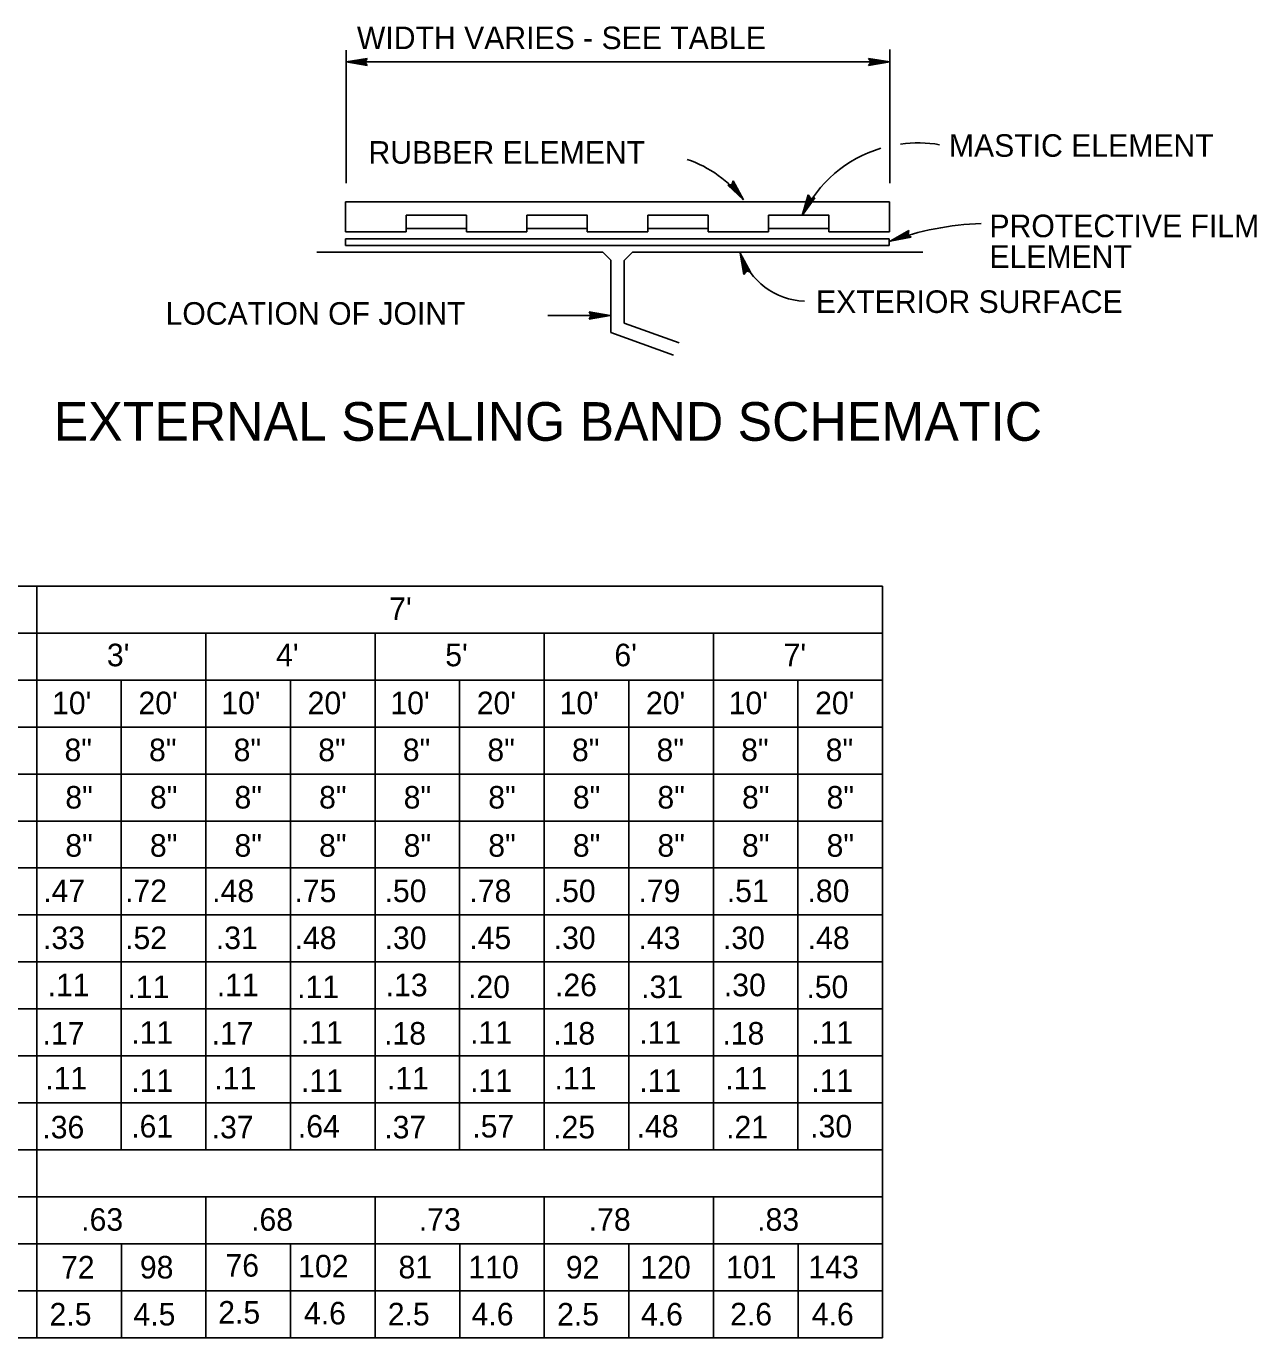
# Model space of a CAD drawing. Extents: x -750 to 1010, y -186 to 1000.
# Drawn here: x 171.5 to 553.4, y 249.1 to 656.3 of the extents above; entities that cross this region are included whole.
import ezdxf

# ---------------------------------------------------------------- set-up
doc = ezdxf.new("R2010")
doc.units = 0
for name, color, linetype in [('10 Sheet Format', 7, 'Continuous'), ('21 Curb Gutter', 7, 'Continuous'), ('56 Stage 3 Anno', 7, 'Continuous'), ('57 Undefined', 7, 'Continuous'), ('60 Nongeo Data', 7, 'Continuous')]:
    doc.layers.add(name, color=color, linetype=linetype)

msp = doc.modelspace()

# ---------------------------------------------------------------- linework, layer by layer
at = {"layer": '10 Sheet Format'}
for points in [[(289.38, 597.62), (308.13, 597.62), (308.13, 593.45), (289.38, 593.45)], [(326.88, 597.62), (345.63, 597.62), (345.63, 593.45), (326.88, 593.45)], [(364.38, 597.62), (383.13, 597.62), (383.13, 593.45), (364.38, 593.45)], [(401.88, 597.62), (420.63, 597.62), (420.63, 593.45), (401.88, 593.45)]]:
    msp.add_lwpolyline(points, close=True, dxfattribs=at)
at = {"layer": '21 Curb Gutter'}
for p, q in [((289.38, 597.62), (289.38, 592.41)), ((289.38, 597.62), (308.13, 597.62)), ((308.13, 597.62), (308.13, 592.41)), ((308.13, 597.62), (308.13, 592.41)), ((326.88, 597.62), (326.88, 592.41)), ((326.88, 597.62), (345.63, 597.62)), ((345.63, 597.62), (345.63, 592.41)), ((345.63, 597.62), (345.63, 592.41)), ((364.38, 597.62), (364.38, 592.41)), ((364.38, 597.62), (383.13, 597.62)), ((383.13, 597.62), (383.13, 592.41)), ((401.88, 597.62), (401.88, 592.41)), ((401.88, 597.62), (420.63, 597.62)), ((420.63, 597.62), (420.63, 592.41)), ((289.38, 593.45), (308.13, 593.45)), ((326.88, 593.45), (345.63, 593.45)), ((364.38, 593.45), (383.13, 593.45)), ((401.88, 593.45), (420.63, 593.45)), ((402.1, 593.45), (420.31, 593.45)), ((439.35, 590.33), (439.35, 588.24))]:
    msp.add_line(p, q, dxfattribs=at)
at = {"layer": '56 Stage 3 Anno'}
for p, q in [((270.76, 607.55), (270.76, 648.89)), ((439.5, 607.55), (439.5, 649.08)), ((270.76, 645.18), (277.32, 646.28)), ((270.76, 645.18), (277.15, 646)), ((276.98, 645.73), (270.76, 645.18)), ((276.81, 645.46), (270.76, 645.18)), ((270.76, 645.18), (439.5, 645.18)), ((276.65, 645.18), (270.76, 645.18)), ((277.32, 644.09), (270.76, 645.18)), ((270.76, 645.18), (276.98, 644.63)), ((277.15, 644.36), (270.76, 645.18)), ((270.76, 645.18), (276.81, 644.91)), ((276.65, 645.18), (276.98, 645.73)), ((276.98, 644.63), (276.65, 645.18)), ((276.98, 645.73), (277.32, 646.28)), ((276.98, 644.63), (277.32, 644.09)), ((433.28, 645.73), (432.94, 646.28)), ((432.94, 646.28), (439.5, 645.18)), ((439.5, 645.18), (432.94, 644.08)), ((433.28, 644.63), (432.94, 644.08)), ((433.11, 646), (439.5, 645.18)), ((439.5, 645.18), (433.11, 644.36)), ((439.5, 645.18), (433.28, 645.73)), ((433.28, 645.73), (433.61, 645.18)), ((433.28, 644.63), (439.5, 645.18)), ((433.61, 645.18), (433.28, 644.63)), ((439.5, 645.18), (433.44, 645.45)), ((433.44, 644.91), (439.5, 645.18)), ((433.61, 645.18), (439.5, 645.18)), ((389.85, 607.01), (389.21, 606.94)), ((394.1, 602.43), (389.21, 606.94)), ((394.1, 602.43), (389.53, 606.98)), ((390.49, 607.08), (389.85, 607.01)), ((389.85, 607.01), (394.1, 602.43)), ((390.17, 607.05), (394.1, 602.43)), ((390.71, 607.68), (390.49, 607.08)), ((390.49, 607.08), (394.1, 602.43)), ((394.1, 602.43), (390.6, 607.38)), ((390.71, 607.68), (390.94, 608.29)), ((394.1, 602.43), (390.71, 607.68)), ((390.83, 607.98), (394.1, 602.43)), ((390.94, 608.29), (394.1, 602.43)), ((412.35, 597.54), (414.21, 603.93)), ((412.35, 597.54), (414.38, 603.66)), ((414.56, 603.39), (412.35, 597.54)), ((414.73, 603.12), (412.35, 597.54)), ((416.19, 602.98), (412.35, 597.54)), ((415.87, 602.95), (412.35, 597.54)), ((412.35, 597.54), (415.55, 602.92)), ((412.35, 597.54), (415.23, 602.88)), ((414.91, 602.85), (412.35, 597.54)), ((414.56, 603.39), (414.21, 603.93)), ((414.91, 602.85), (414.56, 603.39)), ((415.55, 602.92), (414.91, 602.85)), ((415.55, 602.92), (416.19, 602.98)), ((439.61, 589.59), (445.43, 592.82)), ((439.61, 589.59), (445.36, 592.51)), ((445.29, 592.2), (439.61, 589.59)), ((445.23, 591.88), (439.61, 589.59)), ((445.16, 591.57), (439.61, 589.59)), ((439.61, 589.59), (445.41, 591.36)), ((439.61, 589.59), (445.66, 591.16)), ((445.91, 590.96), (439.61, 589.59)), ((446.16, 590.76), (439.61, 589.59)), ((445.16, 591.57), (445.29, 592.2)), ((445.66, 591.16), (445.16, 591.57)), ((445.29, 592.2), (445.43, 592.82)), ((445.66, 591.16), (446.16, 590.76)), ((395.03, 580.23), (393.09, 585.79)), ((394.22, 579.23), (393.09, 585.79)), ((393.09, 585.79), (396.29, 579.95)), ((395.66, 580.09), (393.09, 585.79)), ((393.09, 585.79), (394.63, 579.73)), ((394.42, 579.48), (393.09, 585.79)), ((393.09, 585.79), (394.83, 579.98)), ((395.35, 580.16), (393.09, 585.79)), ((393.09, 585.79), (395.98, 580.02)), ((394.63, 579.73), (394.22, 579.23)), ((394.63, 579.73), (395.03, 580.23)), ((395.03, 580.23), (395.66, 580.09)), ((395.66, 580.09), (396.29, 579.95)), ((333.41, 566.48), (352.72, 566.48)), ((346.5, 567.03), (346.16, 567.58)), ((346.16, 567.58), (352.72, 566.48)), ((352.72, 566.48), (346.16, 565.39)), ((346.5, 565.93), (346.16, 565.39)), ((346.33, 567.3), (352.72, 566.48)), ((352.72, 566.48), (346.33, 565.66)), ((352.72, 566.48), (346.5, 567.03)), ((346.5, 567.03), (346.84, 566.48)), ((346.5, 565.93), (352.72, 566.48)), ((346.84, 566.48), (346.5, 565.93)), ((352.72, 566.48), (346.67, 566.76)), ((346.67, 566.21), (352.72, 566.48)), ((346.84, 566.48), (352.72, 566.48))]:
    msp.add_line(p, q, dxfattribs=at)
for centre, radius, start, end in [((448.19, 580.31), 39.76, 80.1769, 97.7327), ((364.39, 579.37), 37.61, 37.8209, 71.0139), ((448.19, 580.31), 39.76, 106.7458, 154.3091), ((471.75, 499.11), 96.02, 92.3036, 109.555), ((414.09, 593.11), 22.24, 199.2269, 267.1989)]:
    msp.add_arc(centre, radius, start, end, dxfattribs=at)
at = {"layer": '60 Nongeo Data'}
for p, q in [((270.63, 592.41), (270.63, 601.79)), ((270.63, 601.79), (439.38, 601.79)), ((439.38, 601.79), (439.38, 592.41)), ((270.63, 592.41), (289.38, 592.41)), ((308.13, 592.41), (326.88, 592.41)), ((345.63, 592.41), (364.38, 592.41)), ((383.13, 592.41), (401.88, 592.41)), ((420.63, 592.41), (439.38, 592.41)), ((270.63, 590.33), (439.35, 590.33)), ((270.63, 588.24), (270.63, 590.33)), ((270.63, 588.24), (439.35, 588.24)), ((261.65, 586.16), (350.43, 586.16)), ((352.92, 583.67), (350.43, 586.16)), ((352.92, 561.16), (352.92, 583.67)), ((357.09, 583.57), (359.68, 586.16)), ((357.09, 564.1), (357.09, 583.57)), ((359.68, 586.16), (449.73, 586.16)), ((357.09, 564.1), (374.14, 558.01)), ((352.92, 561.16), (372.42, 554.2)), ((-639, 482.47), (437.26, 482.47)), ((-639, 482.47), (358.52, 482.47)), ((174.76, 307.47), (174.76, 482.47)), ((437.26, 249.13), (437.26, 482.47)), ((-639, 467.88), (437.26, 467.88)), ((227.26, 307.47), (227.26, 467.88)), ((279.76, 307.47), (279.76, 467.88)), ((332.26, 307.47), (332.26, 467.88)), ((384.76, 307.47), (384.76, 467.88)), ((-639, 453.3), (437.26, 453.3)), ((201.01, 307.47), (201.01, 453.3)), ((253.51, 307.47), (253.51, 453.3)), ((306.01, 307.47), (306.01, 453.3)), ((358.51, 307.47), (358.51, 453.3)), ((411.01, 307.47), (411.01, 453.3)), ((-639, 438.72), (437.26, 438.72)), ((-560.25, 424.13), (437.26, 424.13)), ((-560.25, 409.55), (437.26, 409.55)), ((-639, 394.97), (437.26, 394.97)), ((-481.5, 380.38), (437.26, 380.38)), ((-481.5, 365.8), (437.26, 365.8)), ((-481.5, 351.22), (437.26, 351.22)), ((-481.5, 336.63), (437.26, 336.63)), ((-481.5, 322.05), (437.26, 322.05)), ((-639, 307.47), (437.26, 307.47)), ((174.77, 249.13), (174.77, 307.47)), ((-639, 292.88), (437.26, 292.88)), ((227.27, 249.13), (227.27, 292.88)), ((279.77, 249.13), (279.77, 292.88)), ((332.28, 249.13), (332.28, 292.88)), ((384.78, 249.13), (384.78, 292.88)), ((-219, 278.3), (437.26, 278.3)), ((201.02, 249.13), (201.02, 278.3)), ((227.27, 249.13), (227.27, 278.3)), ((253.52, 249.13), (253.52, 278.3)), ((306.02, 249.13), (306.02, 278.3)), ((332.28, 249.13), (332.28, 278.3)), ((358.53, 249.13), (358.53, 278.3)), ((411.03, 249.13), (411.03, 278.3)), ((-639, 263.71), (437.26, 263.71)), ((279.77, 249.13), (279.77, 263.71)), ((306.02, 249.13), (306.02, 263.71)), ((411.03, 249.13), (411.03, 263.71)), ((-639, 249.13), (437.26, 249.13))]:
    msp.add_line(p, q, dxfattribs=at)

# ---------------------------------------------------------------- texts
at = {"layer": '57 Undefined'}
for s, height, p in [('WIDTH VARIES - SEE TABLE', 7, (274.12, 649.17)), ('RUBBER ELEMENT', 7, (277.73, 613.61)), ('MASTIC ELEMENT', 7, (457.85, 615.75)), ('PROTECTIVE FILM', 7, (470.43, 590.79)), ('ELEMENT', 7, (470.43, 581.26)), ('EXTERIOR SURFACE', 7, (416.6, 567.28)), ('LOCATION OF JOINT', 7, (214.74, 563.62)), ('EXTERNAL SEALING BAND SCHEMATIC', 12, (180.04, 527.59)), ("7'", 7, (284.14, 471.94)), ("3'", 7, (196.54, 457.59)), ("4'", 7, (249.04, 457.59)), ("5'", 7, (301.54, 457.59)), ("6'", 7, (354.04, 457.59)), ("7'", 7, (406.55, 457.59)), ("10'", 7, (179.52, 442.7)), ("20'", 7, (206.33, 442.7)), ("10'", 7, (232.02, 442.7)), ("20'", 7, (258.83, 442.7)), ("10'", 7, (284.52, 442.7)), ("20'", 7, (311.33, 442.7)), ("10'", 7, (337.02, 442.7)), ("20'", 7, (363.83, 442.7)), ("10'", 7, (389.52, 442.7)), ("20'", 7, (416.33, 442.7)), ('8"', 7, (183.37, 428.12)), ('8"', 7, (209.62, 428.12)), ('8"', 7, (235.87, 428.12)), ('8"', 7, (262.12, 428.12)), ('8"', 7, (288.37, 428.12)), ('8"', 7, (314.62, 428.12)), ('8"', 7, (340.87, 428.12)), ('8"', 7, (367.12, 428.12)), ('8"', 7, (393.37, 428.12)), ('8"', 7, (419.62, 428.12)), ('8"', 7, (183.63, 413.42)), ('8"', 7, (209.89, 413.42)), ('8"', 7, (236.13, 413.42)), ('8"', 7, (262.39, 413.42)), ('8"', 7, (288.64, 413.42)), ('8"', 7, (314.89, 413.42)), ('8"', 7, (341.14, 413.42)), ('8"', 7, (367.39, 413.42)), ('8"', 7, (393.64, 413.42)), ('8"', 7, (419.89, 413.42)), ('8"', 7, (183.63, 398.47)), ('8"', 7, (209.89, 398.47)), ('8"', 7, (236.13, 398.47)), ('8"', 7, (262.39, 398.47)), ('8"', 7, (288.64, 398.47)), ('8"', 7, (314.89, 398.47)), ('8"', 7, (341.14, 398.47)), ('8"', 7, (367.39, 398.47)), ('8"', 7, (393.64, 398.47)), ('8"', 7, (419.89, 398.47)), ('.47', 7, (176.77, 384.37)), ('.72', 7, (202.18, 384.37)), ('.48', 7, (229.21, 384.37)), ('.75', 7, (254.75, 384.37)), ('.50', 7, (282.7, 384.37)), ('.78', 7, (309.03, 384.37)), ('.50', 7, (335.21, 384.37)), ('.79', 7, (361.49, 384.37)), ('.51', 7, (388.92, 384.37)), ('.80', 7, (413.96, 384.37)), ('.33', 7, (176.69, 369.79)), ('.52', 7, (202.18, 369.79)), ('.31', 7, (230.34, 369.79)), ('.48', 7, (254.78, 369.79)), ('.30', 7, (282.7, 369.79)), ('.45', 7, (309, 369.79)), ('.30', 7, (335.21, 369.79)), ('.43', 7, (361.51, 369.79)), ('.30', 7, (387.71, 369.79)), ('.48', 7, (414.03, 369.79)), ('.11', 7, (178.13, 355.15)), ('.11', 7, (202.91, 354.59)), ('.11', 7, (230.63, 355.15)), ('.11', 7, (255.59, 354.59)), ('.13', 7, (283.06, 355.15)), ('.20', 7, (308.63, 354.59)), ('.26', 7, (335.59, 355.15)), ('.31', 7, (362.34, 354.59)), ('.30', 7, (388, 355.15)), ('.50', 7, (413.63, 354.59)), ('.17', 7, (176.55, 340.14)), ('.11', 7, (204.08, 340.41)), ('.17', 7, (229.05, 340.14)), ('.11', 7, (256.76, 340.41)), ('.18', 7, (282.56, 340.14)), ('.11', 7, (309.26, 340.41)), ('.18', 7, (335.06, 340.14)), ('.11', 7, (361.76, 340.41)), ('.18', 7, (387.56, 340.14)), ('.11', 7, (415.14, 340.41)), ('.11', 7, (177.4, 326.22)), ('.11', 7, (204.08, 325.45)), ('.11', 7, (229.9, 326.22)), ('.11', 7, (256.76, 325.45)), ('.11', 7, (283.47, 326.22)), ('.11', 7, (309.26, 325.45)), ('.11', 7, (335.45, 326.22)), ('.11', 7, (361.76, 325.45)), ('.11', 7, (388.47, 326.22)), ('.11', 7, (415.14, 325.45)), ('.36', 7, (176.5, 311.03)), ('.61', 7, (204.08, 311.3)), ('.37', 7, (229.05, 311.03)), ('.64', 7, (255.8, 311.3)), ('.37', 7, (282.62, 311.03)), ('.57', 7, (309.94, 311.3)), ('.25', 7, (335.03, 311.03)), ('.48', 7, (360.94, 311.3)), ('.21', 7, (388.7, 311.03)), ('.30', 7, (414.8, 311.3)), ('.63', 7, (188.56, 282.36)), ('.68', 7, (241.28, 282.36)), ('.73', 7, (293.35, 282.36)), ('.78', 7, (346.07, 282.36)), ('.83', 7, (398.35, 282.36)), ('72', 7, (182.29, 267.53)), ('98', 7, (206.77, 267.53)), ('76', 7, (233.34, 268.11)), ('102', 7, (255.9, 267.87)), ('81', 7, (287.03, 267.57)), ('110', 7, (308.74, 267.57)), ('92', 7, (338.96, 267.53)), ('120', 7, (362.11, 267.53)), ('101', 7, (388.72, 267.57)), ('143', 7, (414.28, 267.57)), ('2.5', 7, (231.09, 253.53)), ('2.5', 7, (178.74, 252.94)), ('4.5', 7, (204.78, 252.94)), ('4.6', 7, (257.7, 253.28)), ('2.5', 7, (283.7, 252.98)), ('4.6', 7, (309.72, 252.98)), ('2.5', 7, (336.25, 252.94)), ('4.6', 7, (362.28, 252.94)), ('2.6', 7, (389.95, 252.98)), ('4.6', 7, (415.3, 252.98))]:
    msp.add_text(s, height=height, dxfattribs=at).set_placement(p)

doc.saveas('drawing.dxf')
